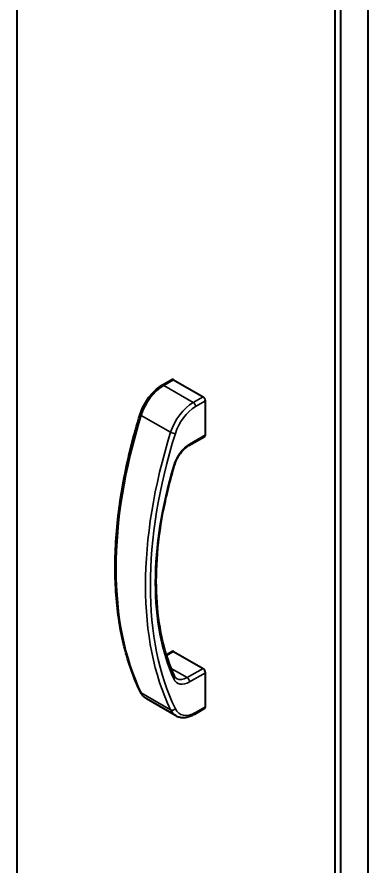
# Model space of a CAD drawing. Header units: inches. Extents: x 0 to 4752, y 0 to 3360.
# Drawn here: x 3631.9 to 3713, y 2551.5 to 2747.6 of the extents above; entities that cross this region are included whole.
import ezdxf

# ---------------------------------------------------------------- set-up
doc = ezdxf.new("R2010")
doc.units = ezdxf.units.IN
doc.header["$MEASUREMENT"] = 0
doc.layers.add('POWER SUPPLY CASE OUTLINE$0$가시적인 것(ISO)', color=3, linetype='Continuous', lineweight=40)
doc.layers.add('POWER SUPPLY CASE OUTLINE$0$가시적인 좁은 것(ISO)', color=3, linetype='Continuous', lineweight=35)

msp = doc.modelspace()

# ---------------------------------------------------------------- linework, layer by layer
at = {"layer": 'POWER SUPPLY CASE OUTLINE$0$가시적인 것(ISO)'}
for p, q in [((3631.868, 2939.771), (3631.868, 2357.678)), ((3706.708, 2388.023), (3706.708, 2826.228)), ((3712.987, 2385.098), (3712.987, 2827.654)), ((3705.407, 2387.274), (3705.407, 2825.479)), ((3665.374, 2662.564), (3667.672, 2663.887)), ((3668.071, 2663.848), (3674.86, 2659.939)), ((3675.425, 2651.111), (3675.425, 2658.959)), ((3671.586, 2648.628), (3675.259, 2650.743)), ((3666.395, 2600.364), (3667.672, 2601.1)), ((3668.071, 2601.061), (3674.86, 2597.151)), ((3675.425, 2588.323), (3675.425, 2596.172)), ((3661.781, 2590.188), (3668.569, 2586.279)), ((3672.961, 2586.632), (3675.259, 2587.956))]:
    msp.add_line(p, q, dxfattribs=at)
for centre, major_axis, start_param, end_param in [((3668.071, 2663.194), (-0.399, 0.693), 5.4997209, 6.2831853), ((3674.86, 2659.285), (-0.399, 0.693), 3.9289245, 5.4997209), ((3674.86, 2651.437), (0.399, -0.693), 0, 0.7873319), ((3668.071, 2600.406), (-0.399, 0.693), 5.4997209, 6.2831853), ((3674.86, 2596.497), (-0.399, 0.693), 3.9289245, 5.4997209), ((3674.86, 2588.649), (0.399, -0.693), 0, 0.7873319)]:
    msp.add_ellipse(centre, major_axis=major_axis, ratio=0.5780931, start_param=start_param, end_param=end_param, dxfattribs=at)
for points, knots in [([(3660.347, 2655.902), (3660.516, 2656.446), (3660.73, 2656.99), (3661.233, 2658.054), (3661.523, 2658.573), (3662.166, 2659.562), (3662.519, 2660.032), (3663.272, 2660.9), (3663.672, 2661.298), (3664.503, 2662.004), (3664.935, 2662.311), (3665.374, 2662.564)], [5.1258236, 5.1258236, 5.1258236, 5.1258236, 5.357296, 5.357296, 5.5887683, 5.5887683, 5.8202406, 5.8202406, 6.051713, 6.051713, 6.2831853, 6.2831853, 6.2831853, 6.2831853]), ([(3660.391, 2591.722), (3658.849, 2594.898), (3657.601, 2598.383), (3655.724, 2605.871), (3655.094, 2609.875), (3654.465, 2618.295), (3654.465, 2622.71), (3655.093, 2631.835), (3655.721, 2636.545), (3657.586, 2646.131), (3658.823, 2651.007), (3660.347, 2655.902)], [4.29895433, 4.29895433, 4.29895433, 4.29895433, 4.46432819, 4.46432819, 4.62970205, 4.62970205, 4.79507591, 4.79507591, 4.96044977, 4.96044977, 5.12582363, 5.12582363, 5.12582363, 5.12582363]), ([(3668.299, 2644.172), (3668.407, 2644.534), (3668.546, 2644.902), (3668.881, 2645.625), (3669.077, 2645.981), (3669.51, 2646.657), (3669.748, 2646.977), (3670.251, 2647.562), (3670.515, 2647.827), (3671.051, 2648.284), (3671.323, 2648.477), (3671.586, 2648.628)], [5.1075805, 5.1075805, 5.1075805, 5.1075805, 5.3427015, 5.3427015, 5.5778224, 5.5778224, 5.8129434, 5.8129434, 6.0480644, 6.0480644, 6.2831853, 6.2831853, 6.2831853, 6.2831853]), ([(3668.26, 2595.425), (3667.16, 2597.841), (3666.266, 2600.485), (3664.917, 2606.163), (3664.462, 2609.198), (3664.006, 2615.581), (3664.006, 2618.929), (3664.462, 2625.855), (3664.919, 2629.432), (3666.279, 2636.723), (3667.183, 2640.437), (3668.299, 2644.172)], [4.31719743, 4.31719743, 4.31719743, 4.31719743, 4.47527405, 4.47527405, 4.63335067, 4.63335067, 4.79142729, 4.79142729, 4.94950391, 4.94950391, 5.10758053, 5.10758053, 5.10758053, 5.10758053]), ([(3668.791, 2594.801), (3668.749, 2594.825), (3668.709, 2594.852), (3668.631, 2594.913), (3668.593, 2594.946), (3668.52, 2595.02), (3668.484, 2595.061), (3668.415, 2595.15), (3668.382, 2595.199), (3668.319, 2595.306), (3668.289, 2595.363), (3668.26, 2595.425)], [3.92505711, 3.92505711, 3.92505711, 3.92505711, 4.00348517, 4.00348517, 4.08191324, 4.08191324, 4.1603413, 4.1603413, 4.23876937, 4.23876937, 4.31719743, 4.31719743, 4.31719743, 4.31719743]), ([(3661.781, 2590.188), (3661.661, 2590.257), (3661.546, 2590.334), (3661.326, 2590.502), (3661.221, 2590.593), (3661.022, 2590.788), (3660.929, 2590.892), (3660.755, 2591.111), (3660.673, 2591.227), (3660.523, 2591.467), (3660.454, 2591.592), (3660.391, 2591.722)], [3.92505711, 3.92505711, 3.92505711, 3.92505711, 3.99983655, 3.99983655, 4.074616, 4.074616, 4.14939544, 4.14939544, 4.22417488, 4.22417488, 4.29895433, 4.29895433, 4.29895433, 4.29895433]), ([(3668.569, 2586.279), (3668.82, 2586.135), (3669.091, 2586.024), (3669.655, 2585.877), (3669.948, 2585.839), (3670.544, 2585.833), (3670.846, 2585.863), (3671.453, 2585.985), (3671.757, 2586.077), (3672.362, 2586.314), (3672.663, 2586.461), (3672.961, 2586.632)], [2.3581282, 2.3581282, 2.3581282, 2.3581282, 2.51482109, 2.51482109, 2.67151398, 2.67151398, 2.82820687, 2.82820687, 2.98489976, 2.98489976, 3.14159265, 3.14159265, 3.14159265, 3.14159265])]:
    msp.add_open_spline(points, degree=3, knots=knots, dxfattribs=at)
at = {"layer": 'POWER SUPPLY CASE OUTLINE$0$가시적인 좁은 것(ISO)'}
for p, q in [((3665.773, 2662.525), (3668.071, 2663.848)), ((3665.773, 2662.525), (3672.561, 2658.616)), ((3674.86, 2659.939), (3672.561, 2658.616)), ((3673.127, 2657.636), (3675.425, 2658.959)), ((3660.593, 2655.629), (3667.381, 2651.72)), ((3675.425, 2651.111), (3671.752, 2648.996)), ((3666.466, 2600.136), (3668.071, 2601.061)), ((3667.528, 2597.144), (3671.187, 2595.036)), ((3674.86, 2597.151), (3671.187, 2595.036)), ((3671.752, 2594.057), (3675.425, 2596.172)), ((3660.593, 2591.51), (3667.381, 2587.601)), ((3675.425, 2588.323), (3673.127, 2587))]:
    msp.add_line(p, q, dxfattribs=at)
for centre, major_axis, ratio, start_param, end_param in [((3665.773, 2655.984), (3.992, 6.933), 0.5780931, 0.7834645, 1.9408261), ((3665.773, 2661.871), (-0.399, 0.693), 0.5780931, 5.4997209, 6.2831853), ((3672.561, 2652.075), (-3.992, -6.933), 0.5780931, 3.9250571, 5.0824188), ((3673.127, 2651.749), (3.593, 6.239), 0.5780931, 0.7834645, 1.9408261), ((3672.561, 2657.962), (0.399, -0.693), 0.5780931, 0.7873319, 2.3581282), ((3723.796, 2659.966), (-48.709, -84.584), 0.5780931, 5.0824188, 5.9092881), ((3661.111, 2655.664), (-0.764, 0.238), 0.2950903, 0, 0.9209856), ((3730.584, 2656.057), (-48.709, -84.584), 0.5780931, 5.0824188, 5.9092881), ((3731.15, 2655.731), (-48.31, -83.891), 0.5780931, 5.0824188, 5.9092881), ((3667.899, 2651.755), (0.764, -0.238), 0.2950903, 4.0625782, 5.6333746), ((3671.752, 2644.418), (-2.795, -4.853), 0.5780931, 3.9250571, 5.1006619), ((3671.187, 2649.322), (0.399, -0.693), 0.5780931, 0, 0.7873319), ((3719.217, 2648.859), (-39.089, -67.88), 0.5780931, 5.1006619, 5.891045), ((3667.532, 2644.401), (0.767, -0.229), 0.3089187, 5.6298696, 6.2831853), ((3667.532, 2595.094), (0.728, 0.332), 0.7540331, 5.2070761, 6.2831853), ((3671.752, 2598.635), (-2.795, -4.853), 0.5780931, 5.891045, 7.0666498), ((3671.187, 2598.961), (-2.395, -4.16), 0.5780931, 0, 0.7834645), ((3671.187, 2594.382), (0.399, -0.693), 0.5780931, 0.7873319, 2.3581282), ((3661.111, 2592.071), (-0.72, -0.349), 0.7595962, 0, 0.4760023), ((3665.773, 2597.121), (-3.992, -6.933), 0.5780931, 5.9092881, 6.2831853), ((3667.899, 2588.162), (0.72, 0.349), 0.7595962, 3.6175949, 5.1883913), ((3672.561, 2593.212), (-3.992, -6.933), 0.5780931, 5.9092881, 6.2831853), ((3673.127, 2592.886), (-3.593, -6.239), 0.5780931, 5.9092881, 7.0666498), ((3672.561, 2587.325), (0.399, -0.693), 0.5780931, 0, 0.7873319)]:
    msp.add_ellipse(centre, major_axis=major_axis, ratio=ratio, start_param=start_param, end_param=end_param, dxfattribs=at)

doc.saveas('drawing.dxf')
